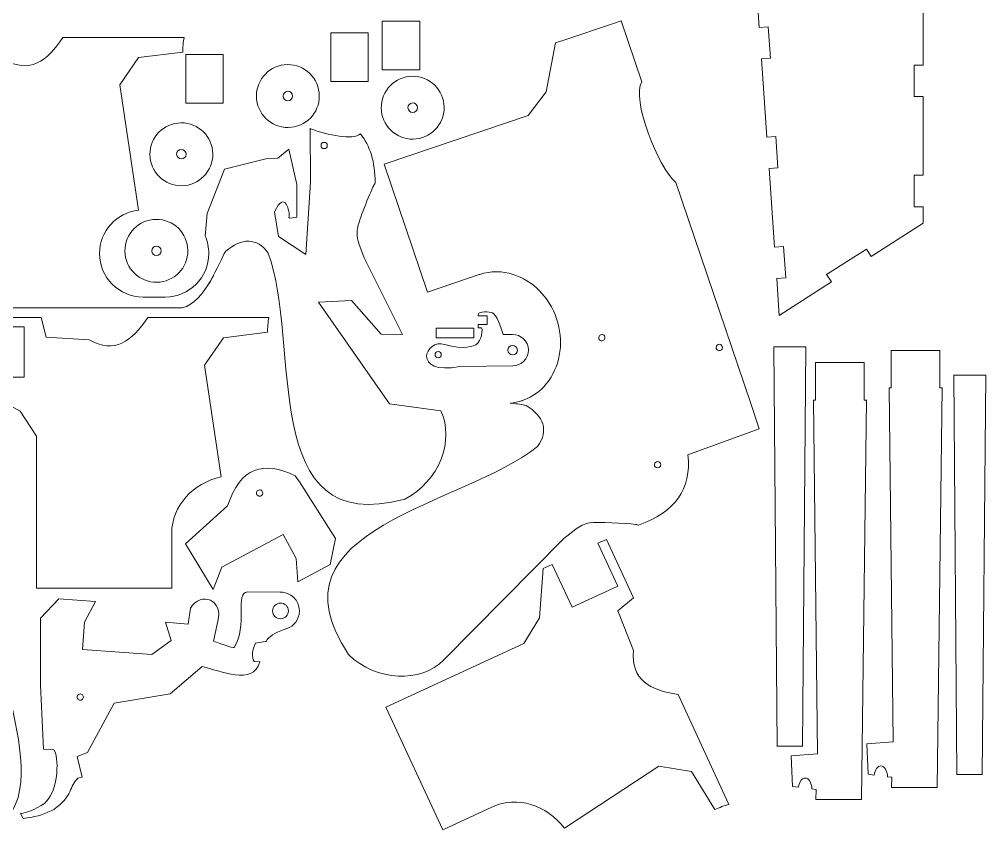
# Model space of a CAD drawing. Header units: centimetres. Extents: x 174 to 233.9, y -148 to -98.3.
# Drawn here: x 203.2 to 233.92, y -148.03 to -122.04 of the extents above; entities that cross this region are included whole.
import ezdxf

# ---------------------------------------------------------------- set-up
doc = ezdxf.new("R2010")
doc.units = ezdxf.units.CM
doc.header["$MEASUREMENT"] = 0
doc.layers.add('layer 1', color=7, linetype='Continuous')

msp = doc.modelspace()

# ---------------------------------------------------------------- linework, layer by layer
at = {"layer": 'layer 1', "color": 250, "lineweight": 20}
for points, knots in [([(226.72358, -122.29568), (226.72358, -122.29568), (226.64592, -121.1774), (226.64592, -121.1774), (226.64592, -121.1774), (226.54121, -120.88008), (226.40713, -120.40054), (226.22864, -119.83636)], [0, 0, 0, 0, 0.33333333, 0.33333333, 0.33333333, 0.33333333, 1, 1, 1, 1]), ([(224.0757, -127.22698), (224.0757, -127.22698), (226.44827, -134.22365), (226.44827, -134.22365), (226.44827, -134.22365), (226.44827, -134.22365), (226.72297, -135.05772), (226.72297, -135.05772), (226.72297, -135.05772), (226.72297, -135.05772), (224.45289, -135.88179), (224.45289, -135.88179), (224.45289, -135.88179), (224.58082, -136.97477), (224.04326, -137.71209), (222.88703, -138.11878), (222.88703, -138.11878), (222.87189, -138.1241), (222.83962, -138.10577), (222.79339, -138.09915), (222.79339, -138.09915), (222.48427, -138.05483), (221.56753, -138.01078), (221.32632, -138.04717), (221.32632, -138.04717), (221.17464, -138.07005), (221.00469, -138.15844), (220.89182, -138.24706), (220.89182, -138.24706), (220.89182, -138.24706), (220.50962, -138.54712), (220.50962, -138.54712), (220.50962, -138.54712), (220.50962, -138.54712), (216.68807, -142.41656), (216.68807, -142.41656), (216.68807, -142.41656), (215.97517, -143.13839), (214.53978, -143.09782), (213.66845, -142.23568), (213.66845, -142.23568), (210.93247, -138.19615), (217.34505, -137.51947), (219.67753, -135.61543), (219.67753, -135.61543), (220.0424, -135.10395), (219.86387, -134.66011), (219.30748, -134.31206), (219.30748, -134.31206), (219.19685, -134.28642), (219.02591, -134.26802), (218.82624, -134.24358), (218.82624, -134.24358), (218.81951, -134.24276), (218.81274, -134.24193), (218.80595, -134.24109), (218.80595, -134.24109), (218.93112, -134.23043), (219.05613, -134.20532), (219.17927, -134.16484), (219.17927, -134.16484), (219.18381, -134.16328), (219.18838, -134.16176), (219.19293, -134.16022), (219.19293, -134.16022), (219.54469, -134.0376), (219.83281, -133.80763), (220.03973, -133.51187), (220.03973, -133.51187), (220.40544, -132.98917), (220.5175, -132.26099), (220.27896, -131.55719), (220.27896, -131.55719), (220.04029, -130.85301), (219.50813, -130.34284), (218.89955, -130.15045), (218.89955, -130.15045), (218.89949, -130.15044), (218.89944, -130.15041), (218.89938, -130.1504), (218.89938, -130.1504), (218.55511, -130.03903), (218.18658, -130.03142), (217.83406, -130.1509), (217.83406, -130.1509), (217.82952, -130.15246), (217.82496, -130.15398), (217.8204, -130.15553), (217.8204, -130.15553), (217.8204, -130.15553), (216.17886, -130.71186), (216.17886, -130.71186), (216.17886, -130.71186), (216.17886, -130.71186), (214.79915, -126.64339), (214.79915, -126.64339), (214.79915, -126.64339), (214.79915, -126.64339), (219.3713, -125.09451), (219.3713, -125.09451), (219.3713, -125.09451), (219.3713, -125.09451), (219.95099, -124.33944), (219.95099, -124.33944), (219.95099, -124.33944), (219.95099, -124.33944), (220.2418, -122.79102), (220.2418, -122.79102), (220.2418, -122.79102), (220.2418, -122.79102), (220.538, -122.69062), (220.538, -122.69062), (220.538, -122.69062), (220.538, -122.69062), (222.05333, -122.17704), (222.05333, -122.17704), (222.05333, -122.17704), (222.05333, -122.17704), (222.33447, -122.08175), (222.33447, -122.08175), (222.33447, -122.08175), (222.33447, -122.08175), (222.33643, -122.08269), (222.33643, -122.08269), (222.33643, -122.08269), (222.33643, -122.08269), (222.98848, -124.02357), (222.98848, -124.02357), (222.98848, -124.02357), (222.64525, -124.55215), (223.50339, -126.75924), (224.0757, -127.22698)], [0, 0, 0, 0, 0.02941176, 0.02941176, 0.02941176, 0.02941176, 0.05882353, 0.05882353, 0.05882353, 0.05882353, 0.08823529, 0.08823529, 0.08823529, 0.08823529, 0.11764706, 0.11764706, 0.11764706, 0.11764706, 0.14705882, 0.14705882, 0.14705882, 0.14705882, 0.17647059, 0.17647059, 0.17647059, 0.17647059, 0.20588235, 0.20588235, 0.20588235, 0.20588235, 0.23529412, 0.23529412, 0.23529412, 0.23529412, 0.26470588, 0.26470588, 0.26470588, 0.26470588, 0.29411765, 0.29411765, 0.29411765, 0.29411765, 0.32352941, 0.32352941, 0.32352941, 0.32352941, 0.35294118, 0.35294118, 0.35294118, 0.35294118, 0.38235294, 0.38235294, 0.38235294, 0.38235294, 0.41176471, 0.41176471, 0.41176471, 0.41176471, 0.44117647, 0.44117647, 0.44117647, 0.44117647, 0.47058824, 0.47058824, 0.47058824, 0.47058824, 0.5, 0.5, 0.5, 0.5, 0.52941176, 0.52941176, 0.52941176, 0.52941176, 0.55882353, 0.55882353, 0.55882353, 0.55882353, 0.58823529, 0.58823529, 0.58823529, 0.58823529, 0.61764706, 0.61764706, 0.61764706, 0.61764706, 0.64705882, 0.64705882, 0.64705882, 0.64705882, 0.67647059, 0.67647059, 0.67647059, 0.67647059, 0.70588235, 0.70588235, 0.70588235, 0.70588235, 0.73529412, 0.73529412, 0.73529412, 0.73529412, 0.76470588, 0.76470588, 0.76470588, 0.76470588, 0.79411765, 0.79411765, 0.79411765, 0.79411765, 0.82352941, 0.82352941, 0.82352941, 0.82352941, 0.85294118, 0.85294118, 0.85294118, 0.85294118, 0.88235294, 0.88235294, 0.88235294, 0.88235294, 0.91176471, 0.91176471, 0.91176471, 0.91176471, 0.94117647, 0.94117647, 0.94117647, 0.94117647, 1, 1, 1, 1]), ([(214.73706, -122.09734), (214.73706, -122.09734), (215.92706, -122.09734), (215.92706, -122.09734), (215.92706, -122.09734), (215.92706, -122.09734), (215.92706, -123.64734), (215.92706, -123.64734), (215.92706, -123.64734), (215.92706, -123.64734), (214.73706, -123.64734), (214.73706, -123.64734), (214.73706, -123.64734), (214.73706, -123.64734), (214.73706, -122.09734), (214.73706, -122.09734)], [0, 0, 0, 0, 0.2, 0.2, 0.2, 0.2, 0.4, 0.4, 0.4, 0.4, 0.6, 0.6, 0.6, 0.6, 1, 1, 1, 1]), ([(226.72358, -122.29568), (226.72358, -122.29568), (227.01059, -122.27537), (227.01059, -122.27537), (227.01059, -122.27537), (227.01059, -122.27537), (227.0812, -123.27287), (227.0812, -123.27287), (227.0812, -123.27287), (227.0812, -123.27287), (226.79286, -123.29328), (226.79286, -123.29328)], [0, 0, 0, 0, 0.25, 0.25, 0.25, 0.25, 0.5, 0.5, 0.5, 0.5, 1, 1, 1, 1]), ([(213.09664, -122.46776), (213.09664, -122.46776), (214.28664, -122.46776), (214.28664, -122.46776), (214.28664, -122.46776), (214.28664, -122.46776), (214.28664, -124.01776), (214.28664, -124.01776), (214.28664, -124.01776), (214.28664, -124.01776), (213.09664, -124.01776), (213.09664, -124.01776), (213.09664, -124.01776), (213.09664, -124.01776), (213.09664, -122.46776), (213.09664, -122.46776)], [0, 0, 0, 0, 0.2, 0.2, 0.2, 0.2, 0.4, 0.4, 0.4, 0.4, 0.6, 0.6, 0.6, 0.6, 1, 1, 1, 1]), ([(199.14845, -122.61339), (199.14845, -122.61339), (199.14997, -122.61183), (199.14997, -122.61183), (199.14997, -122.61183), (199.14997, -122.61183), (201.19744, -122.61729), (201.19744, -122.61729), (201.19744, -122.61729), (201.19744, -122.61729), (201.35686, -123.2388), (201.35686, -123.2388), (201.35686, -123.2388), (201.35686, -123.2388), (202.71832, -123.31773), (202.71832, -123.31773), (202.71832, -123.31773), (203.52821, -123.77901), (204.07642, -123.37862), (204.58032, -122.61588), (204.58032, -122.61588), (204.58032, -122.61588), (208.43405, -122.61529), (208.43405, -122.61529)], [0, 0, 0, 0, 0.14285714, 0.14285714, 0.14285714, 0.14285714, 0.28571429, 0.28571429, 0.28571429, 0.28571429, 0.42857143, 0.42857143, 0.42857143, 0.42857143, 0.57142857, 0.57142857, 0.57142857, 0.57142857, 0.71428571, 0.71428571, 0.71428571, 0.71428571, 1, 1, 1, 1]), ([(206.98637, -128.10872), (206.98637, -128.10872), (206.39097, -124.1243), (206.39097, -124.1243), (206.39097, -124.1243), (206.39097, -124.1243), (206.98636, -123.25487), (206.98636, -123.25487), (206.98636, -123.25487), (206.98636, -123.25487), (208.39121, -123.08289), (208.39121, -123.08289)], [0, 0, 0, 0, 0.25, 0.25, 0.25, 0.25, 0.5, 0.5, 0.5, 0.5, 1, 1, 1, 1]), ([(208.49288, -123.15567), (208.49288, -123.15567), (209.68288, -123.15567), (209.68288, -123.15567), (209.68288, -123.15567), (209.68288, -123.15567), (209.68288, -124.70567), (209.68288, -124.70567), (209.68288, -124.70567), (209.68288, -124.70567), (208.49288, -124.70567), (208.49288, -124.70567), (208.49288, -124.70567), (208.49288, -124.70567), (208.49288, -123.15567), (208.49288, -123.15567)], [0, 0, 0, 0, 0.2, 0.2, 0.2, 0.2, 0.4, 0.4, 0.4, 0.4, 0.6, 0.6, 0.6, 0.6, 1, 1, 1, 1]), ([(211.72425, -123.47773), (212.27649, -123.47145), (212.72924, -123.91407), (212.7355, -124.46632), (212.7355, -124.46632), (212.74176, -125.01857), (212.29917, -125.47133), (211.74691, -125.47759), (211.74691, -125.47759), (211.19463, -125.48385), (210.7419, -125.04123), (210.73564, -124.489), (210.73564, -124.489), (210.7294, -123.93675), (211.17199, -123.48395), (211.72425, -123.47773)], [0, 0, 0, 0, 0.2, 0.2, 0.2, 0.2, 0.4, 0.4, 0.4, 0.4, 0.6, 0.6, 0.6, 0.6, 1, 1, 1, 1]), ([(231.9354, -124.49676), (231.9354, -124.49676), (231.65261, -124.49676), (231.65261, -124.49676), (231.65261, -124.49676), (231.65261, -124.49676), (231.65261, -123.49676), (231.65261, -123.49676), (231.65261, -123.49676), (231.65261, -123.49676), (231.9352, -123.49676), (231.9352, -123.49676)], [0, 0, 0, 0, 0.25, 0.25, 0.25, 0.25, 0.5, 0.5, 0.5, 0.5, 1, 1, 1, 1]), ([(215.69301, -123.84815), (216.24525, -123.84187), (216.698, -124.28449), (216.70426, -124.83674), (216.70426, -124.83674), (216.71052, -125.38899), (216.26793, -125.84175), (215.71567, -125.84801), (215.71567, -125.84801), (215.16339, -125.85427), (214.71066, -125.41165), (214.7044, -124.85942), (214.7044, -124.85942), (214.69816, -124.30717), (215.14075, -123.85437), (215.69301, -123.84815)], [0, 0, 0, 0, 0.2, 0.2, 0.2, 0.2, 0.4, 0.4, 0.4, 0.4, 0.6, 0.6, 0.6, 0.6, 1, 1, 1, 1]), ([(211.73387, -124.32766), (211.81671, -124.32673), (211.88462, -124.39312), (211.88556, -124.47596), (211.88556, -124.47596), (211.8865, -124.55879), (211.82011, -124.62671), (211.73727, -124.62764), (211.73727, -124.62764), (211.65443, -124.62858), (211.58652, -124.56219), (211.58558, -124.47935), (211.58558, -124.47935), (211.58464, -124.39652), (211.65103, -124.3286), (211.73387, -124.32766)], [0, 0, 0, 0, 0.2, 0.2, 0.2, 0.2, 0.4, 0.4, 0.4, 0.4, 0.6, 0.6, 0.6, 0.6, 1, 1, 1, 1]), ([(215.70263, -124.69808), (215.78547, -124.69715), (215.85338, -124.76354), (215.85432, -124.84638), (215.85432, -124.84638), (215.85526, -124.92921), (215.78887, -124.99713), (215.70603, -124.99806), (215.70603, -124.99806), (215.62319, -124.999), (215.55528, -124.93261), (215.55434, -124.84977), (215.55434, -124.84977), (215.5534, -124.76694), (215.61979, -124.69902), (215.70263, -124.69808)], [0, 0, 0, 0, 0.2, 0.2, 0.2, 0.2, 0.4, 0.4, 0.4, 0.4, 0.6, 0.6, 0.6, 0.6, 1, 1, 1, 1]), ([(216.59401, -134.4869), (216.59401, -134.4869), (216.59472, -134.48831), (216.59472, -134.48831), (216.59472, -134.48831), (217.04952, -135.39519), (216.55034, -136.7416), (215.45414, -137.29008), (215.45414, -137.29008), (210.75014, -138.58462), (212.16766, -132.29417), (211.11309, -129.47394), (211.11309, -129.47394), (210.7458, -128.9642), (210.26814, -128.99081), (209.75991, -129.40603), (209.75991, -129.40603), (209.53019, -129.77687), (209.11641, -131.02476), (208.37799, -131.21292), (208.37799, -131.21292), (208.37799, -131.21292), (201.04991, -131.2142), (201.04991, -131.2142), (201.04991, -131.2142), (201.04991, -131.2142), (201.05062, -126.38682), (201.05062, -126.38682), (201.05062, -126.38682), (201.05062, -126.38682), (200.52158, -125.59544), (200.52158, -125.59544), (200.52158, -125.59544), (200.52158, -125.59544), (199.14845, -124.82297), (199.14845, -124.82297)], [0, 0, 0, 0, 0.1, 0.1, 0.1, 0.1, 0.2, 0.2, 0.2, 0.2, 0.3, 0.3, 0.3, 0.3, 0.4, 0.4, 0.4, 0.4, 0.5, 0.5, 0.5, 0.5, 0.6, 0.6, 0.6, 0.6, 0.7, 0.7, 0.7, 0.7, 0.8, 0.8, 0.8, 0.8, 1, 1, 1, 1]), ([(208.33759, -125.32981), (208.88983, -125.32353), (209.34258, -125.76615), (209.34884, -126.3184), (209.34884, -126.3184), (209.3551, -126.87065), (208.91251, -127.32341), (208.36025, -127.32967), (208.36025, -127.32967), (207.80797, -127.33593), (207.35524, -126.89331), (207.34898, -126.34108), (207.34898, -126.34108), (207.34274, -125.78883), (207.78533, -125.33603), (208.33759, -125.32981)], [0, 0, 0, 0, 0.2, 0.2, 0.2, 0.2, 0.4, 0.4, 0.4, 0.4, 0.6, 0.6, 0.6, 0.6, 1, 1, 1, 1]), ([(212.44919, -125.5016), (212.44919, -125.5016), (212.45416, -127.21825), (212.45416, -127.21825), (212.45416, -127.21825), (212.45416, -127.21825), (212.31099, -129.51637), (212.31099, -129.51637), (212.31099, -129.51637), (212.31099, -129.51637), (211.43355, -128.94752), (211.43355, -128.94752), (211.43355, -128.94752), (211.43355, -128.94752), (211.31448, -128.16037), (211.31448, -128.16037), (211.31448, -128.16037), (211.62528, -127.43191), (211.82214, -128.17256), (211.76638, -128.34005), (211.76638, -128.34005), (211.75183, -128.38376), (211.99794, -128.32909), (212.01563, -128.32573), (212.01563, -128.32573), (212.01563, -128.32573), (212.01875, -127.29371), (212.01875, -127.29371), (212.01875, -127.29371), (212.01875, -127.29371), (211.76899, -126.17214), (211.76899, -126.17214)], [0, 0, 0, 0, 0.11111111, 0.11111111, 0.11111111, 0.11111111, 0.22222222, 0.22222222, 0.22222222, 0.22222222, 0.33333333, 0.33333333, 0.33333333, 0.33333333, 0.44444444, 0.44444444, 0.44444444, 0.44444444, 0.55555556, 0.55555556, 0.55555556, 0.55555556, 0.66666667, 0.66666667, 0.66666667, 0.66666667, 0.77777778, 0.77777778, 0.77777778, 0.77777778, 1, 1, 1, 1]), ([(212.88813, -125.95106), (212.94336, -125.95043), (212.98862, -125.9947), (212.98925, -126.04989), (212.98925, -126.04989), (212.98988, -126.10515), (212.94562, -126.15042), (212.89039, -126.15105), (212.89039, -126.15105), (212.83517, -126.15167), (212.78989, -126.10742), (212.78927, -126.05219), (212.78927, -126.05219), (212.78864, -125.99696), (212.83289, -125.95168), (212.88813, -125.95106)], [0, 0, 0, 0, 0.2, 0.2, 0.2, 0.2, 0.4, 0.4, 0.4, 0.4, 0.6, 0.6, 0.6, 0.6, 1, 1, 1, 1]), ([(214.03964, -125.68015), (214.35047, -126.05625), (214.50664, -126.57738), (214.51419, -127.23784), (214.51419, -127.23784), (214.51437, -127.25387), (214.48665, -127.27856), (214.46554, -127.32022), (214.46554, -127.32022), (214.32434, -127.59876), (213.98836, -128.45285), (213.9454, -128.69297), (213.9454, -128.69297), (213.91838, -128.84397), (213.94754, -129.0333), (213.99524, -129.16864), (213.99524, -129.16864), (213.99524, -129.16864), (214.15674, -129.62693), (214.15674, -129.62693), (214.15674, -129.62693), (214.15674, -129.62693), (215.37731, -132.06078), (215.37731, -132.06078)], [0, 0, 0, 0, 0.14285714, 0.14285714, 0.14285714, 0.14285714, 0.28571429, 0.28571429, 0.28571429, 0.28571429, 0.42857143, 0.42857143, 0.42857143, 0.42857143, 0.57142857, 0.57142857, 0.57142857, 0.57142857, 0.71428571, 0.71428571, 0.71428571, 0.71428571, 1, 1, 1, 1]), ([(226.96602, -125.78657), (226.96602, -125.78657), (227.24773, -125.76663), (227.24773, -125.76663), (227.24773, -125.76663), (227.24773, -125.76663), (227.31834, -126.76413), (227.31834, -126.76413), (227.31834, -126.76413), (227.31834, -126.76413), (227.0353, -126.78417), (227.0353, -126.78417)], [0, 0, 0, 0, 0.25, 0.25, 0.25, 0.25, 0.5, 0.5, 0.5, 0.5, 1, 1, 1, 1]), ([(208.34721, -126.17974), (208.43005, -126.17881), (208.49796, -126.2452), (208.4989, -126.32804), (208.4989, -126.32804), (208.49984, -126.41087), (208.43345, -126.47879), (208.35061, -126.47972), (208.35061, -126.47972), (208.26777, -126.48066), (208.19986, -126.41427), (208.19892, -126.33143), (208.19892, -126.33143), (208.19798, -126.2486), (208.26437, -126.18068), (208.34721, -126.17974)], [0, 0, 0, 0, 0.2, 0.2, 0.2, 0.2, 0.4, 0.4, 0.4, 0.4, 0.6, 0.6, 0.6, 0.6, 1, 1, 1, 1]), ([(211.76899, -126.17214), (211.76899, -126.17214), (211.41909, -126.4544), (211.41909, -126.4544), (211.41909, -126.4544), (211.41909, -126.4544), (211.0801, -126.46751), (211.0801, -126.46751), (211.0801, -126.46751), (211.0801, -126.46751), (209.71913, -126.80498), (209.71913, -126.80498), (209.71913, -126.80498), (209.71913, -126.80498), (209.16556, -128.21735), (209.16556, -128.21735), (209.16556, -128.21735), (209.16556, -128.21735), (209.10766, -128.93735), (209.10766, -128.93735)], [0, 0, 0, 0, 0.16666667, 0.16666667, 0.16666667, 0.16666667, 0.33333333, 0.33333333, 0.33333333, 0.33333333, 0.5, 0.5, 0.5, 0.5, 0.66666667, 0.66666667, 0.66666667, 0.66666667, 1, 1, 1, 1]), ([(231.93613, -127.99676), (231.93613, -127.99676), (231.65261, -127.99676), (231.65261, -127.99676), (231.65261, -127.99676), (231.65261, -127.99676), (231.65261, -126.99676), (231.65261, -126.99676), (231.65261, -126.99676), (231.65261, -126.99676), (231.93592, -126.99676), (231.93592, -126.99676)], [0, 0, 0, 0, 0.25, 0.25, 0.25, 0.25, 0.5, 0.5, 0.5, 0.5, 1, 1, 1, 1]), ([(209.10766, -128.93735), (209.18089, -129.10574), (209.22156, -129.29124), (209.22156, -129.48578), (209.22156, -129.48578), (209.22156, -130.24734), (208.59848, -130.87043), (207.83691, -130.87043), (207.83691, -130.87043), (207.83691, -130.87043), (207.13133, -130.87043), (207.13133, -130.87043), (207.13133, -130.87043), (206.36977, -130.87043), (205.74669, -130.24734), (205.74669, -129.48578), (205.74669, -129.48578), (205.74669, -128.77315), (206.29228, -128.18178), (206.98637, -128.10872)], [0, 0, 0, 0, 0.16666667, 0.16666667, 0.16666667, 0.16666667, 0.33333333, 0.33333333, 0.33333333, 0.33333333, 0.5, 0.5, 0.5, 0.5, 0.66666667, 0.66666667, 0.66666667, 0.66666667, 1, 1, 1, 1]), ([(231.93613, -127.99676), (231.93613, -127.99676), (231.93624, -128.51543), (231.93624, -128.51543), (231.93624, -128.51543), (231.93624, -128.51543), (230.27886, -129.57933), (230.27886, -129.57933)], [0, 0, 0, 0, 0.33333333, 0.33333333, 0.33333333, 0.33333333, 1, 1, 1, 1]), ([(207.54384, -128.39898), (208.09608, -128.3927), (208.54883, -128.83532), (208.55509, -129.38757), (208.55509, -129.38757), (208.56135, -129.93982), (208.11876, -130.39258), (207.5665, -130.39884), (207.5665, -130.39884), (207.01422, -130.4051), (206.56149, -129.96248), (206.55523, -129.41025), (206.55523, -129.41025), (206.54899, -128.858), (206.99158, -128.4052), (207.54384, -128.39898)], [0, 0, 0, 0, 0.2, 0.2, 0.2, 0.2, 0.4, 0.4, 0.4, 0.4, 0.6, 0.6, 0.6, 0.6, 1, 1, 1, 1]), ([(207.55346, -129.24891), (207.6363, -129.24798), (207.70421, -129.31437), (207.70515, -129.39721), (207.70515, -129.39721), (207.70609, -129.48004), (207.6397, -129.54796), (207.55686, -129.54889), (207.55686, -129.54889), (207.47402, -129.54983), (207.40611, -129.48344), (207.40517, -129.4006), (207.40517, -129.4006), (207.40423, -129.31777), (207.47062, -129.24985), (207.55346, -129.24891)], [0, 0, 0, 0, 0.2, 0.2, 0.2, 0.2, 0.4, 0.4, 0.4, 0.4, 0.6, 0.6, 0.6, 0.6, 1, 1, 1, 1]), ([(227.2085, -129.27817), (227.2085, -129.27817), (227.49487, -129.25789), (227.49487, -129.25789), (227.49487, -129.25789), (227.49487, -129.25789), (227.56548, -130.2554), (227.56548, -130.2554), (227.56548, -130.2554), (227.56548, -130.2554), (227.26623, -130.27658), (227.26623, -130.27658)], [0, 0, 0, 0, 0.25, 0.25, 0.25, 0.25, 0.5, 0.5, 0.5, 0.5, 1, 1, 1, 1]), ([(229.01655, -130.38962), (229.01655, -130.38962), (228.86525, -130.15345), (228.86525, -130.15345), (228.86525, -130.15345), (228.86525, -130.15345), (230.12831, -129.34433), (230.12831, -129.34433), (230.12831, -129.34433), (230.12831, -129.34433), (230.27886, -129.57933), (230.27886, -129.57933)], [0, 0, 0, 0, 0.25, 0.25, 0.25, 0.25, 0.5, 0.5, 0.5, 0.5, 1, 1, 1, 1]), ([(229.01655, -130.38962), (229.01655, -130.38962), (227.35955, -131.45327), (227.35955, -131.45327), (227.35955, -131.45327), (227.35955, -131.45327), (227.27778, -130.27576), (227.27778, -130.27576)], [0, 0, 0, 0, 0.33333333, 0.33333333, 0.33333333, 0.33333333, 1, 1, 1, 1]), ([(216.59401, -134.4869), (216.59401, -134.4869), (214.97056, -134.26859), (214.97056, -134.26859), (214.97056, -134.26859), (214.97056, -134.26859), (212.71217, -131.03378), (212.71217, -131.03378), (212.71217, -131.03378), (212.71217, -131.03378), (213.75828, -130.97435), (213.75828, -130.97435), (213.75828, -130.97435), (213.75828, -130.97435), (214.70221, -132.04519), (214.70221, -132.04519), (214.70221, -132.04519), (214.70221, -132.04519), (215.37731, -132.06078), (215.37731, -132.06078)], [0, 0, 0, 0, 0.16666667, 0.16666667, 0.16666667, 0.16666667, 0.33333333, 0.33333333, 0.33333333, 0.33333333, 0.5, 0.5, 0.5, 0.5, 0.66666667, 0.66666667, 0.66666667, 0.66666667, 1, 1, 1, 1]), ([(217.78694, -131.4647), (217.78694, -131.4647), (218.06932, -131.4647), (218.06932, -131.4647), (218.06932, -131.4647), (218.06932, -131.4647), (218.06932, -131.7447), (218.06932, -131.7447), (218.06932, -131.7447), (218.06932, -131.7447), (217.78519, -131.7447), (217.78519, -131.7447)], [0, 0, 0, 0, 0.25, 0.25, 0.25, 0.25, 0.5, 0.5, 0.5, 0.5, 1, 1, 1, 1]), ([(218.87663, -132.05707), (218.87663, -132.05707), (218.57816, -132.0607), (218.57816, -132.0607), (218.57816, -132.0607), (218.52158, -131.83966), (218.36627, -131.40757), (218.2388, -131.36615), (218.2388, -131.36615), (218.16563, -131.34238), (217.78796, -131.30032), (217.78719, -131.42473), (217.78719, -131.42473), (217.78719, -131.42473), (217.78694, -131.4647), (217.78694, -131.4647)], [0, 0, 0, 0, 0.2, 0.2, 0.2, 0.2, 0.4, 0.4, 0.4, 0.4, 0.6, 0.6, 0.6, 0.6, 1, 1, 1, 1]), ([(204.05451, -132.14529), (204.05451, -132.14529), (205.41597, -132.22422), (205.41597, -132.22422), (205.41597, -132.22422), (206.22586, -132.6855), (206.77407, -132.28511), (207.27797, -131.52237), (207.27797, -131.52237), (207.27797, -131.52237), (211.1317, -131.52178), (211.1317, -131.52178), (211.1317, -131.52178), (211.10214, -131.64336), (211.08886, -131.85869), (211.08886, -131.98938), (211.08886, -131.98938), (211.08886, -131.98938), (209.68401, -132.16136), (209.68401, -132.16136), (209.68401, -132.16136), (209.68401, -132.16136), (209.08862, -133.03079), (209.08862, -133.03079), (209.08862, -133.03079), (209.08862, -133.03079), (209.61918, -136.58127), (209.61918, -136.58127), (209.61918, -136.58127), (208.71233, -136.79049), (208.04364, -137.51306), (208.04364, -138.37227), (208.04364, -138.37227), (208.04364, -138.37227), (208.04361, -140.11994), (208.04361, -140.11994), (208.04361, -140.11994), (208.04361, -140.11994), (203.74756, -140.12069), (203.74756, -140.12069), (203.74756, -140.12069), (203.74756, -140.12069), (203.74827, -135.29331), (203.74827, -135.29331), (203.74827, -135.29331), (203.74827, -135.29331), (203.21923, -134.50193), (203.21923, -134.50193), (203.21923, -134.50193), (203.21923, -134.50193), (201.8461, -133.72947), (201.8461, -133.72947), (201.8461, -133.72947), (201.8461, -133.72947), (201.8461, -133.41672), (201.8461, -133.41672), (201.8461, -133.41672), (201.8461, -133.41672), (203.3461, -133.41672), (203.3461, -133.41672), (203.3461, -133.41672), (203.3461, -133.41672), (203.3461, -131.81672), (203.3461, -131.81672), (203.3461, -131.81672), (203.3461, -131.81672), (201.8461, -131.81672), (201.8461, -131.81672), (201.8461, -131.81672), (201.8461, -131.81672), (201.8461, -131.51988), (201.8461, -131.51988), (201.8461, -131.51988), (201.8461, -131.51988), (201.84762, -131.51832), (201.84762, -131.51832), (201.84762, -131.51832), (201.84762, -131.51832), (203.89509, -131.52378), (203.89509, -131.52378), (203.89509, -131.52378), (203.89509, -131.52378), (204.05451, -132.14529), (204.05451, -132.14529)], [0, 0, 0, 0, 0.04545455, 0.04545455, 0.04545455, 0.04545455, 0.09090909, 0.09090909, 0.09090909, 0.09090909, 0.13636364, 0.13636364, 0.13636364, 0.13636364, 0.18181818, 0.18181818, 0.18181818, 0.18181818, 0.22727273, 0.22727273, 0.22727273, 0.22727273, 0.27272727, 0.27272727, 0.27272727, 0.27272727, 0.31818182, 0.31818182, 0.31818182, 0.31818182, 0.36363636, 0.36363636, 0.36363636, 0.36363636, 0.40909091, 0.40909091, 0.40909091, 0.40909091, 0.45454545, 0.45454545, 0.45454545, 0.45454545, 0.5, 0.5, 0.5, 0.5, 0.54545455, 0.54545455, 0.54545455, 0.54545455, 0.59090909, 0.59090909, 0.59090909, 0.59090909, 0.63636364, 0.63636364, 0.63636364, 0.63636364, 0.68181818, 0.68181818, 0.68181818, 0.68181818, 0.72727273, 0.72727273, 0.72727273, 0.72727273, 0.77272727, 0.77272727, 0.77272727, 0.77272727, 0.81818182, 0.81818182, 0.81818182, 0.81818182, 0.86363636, 0.86363636, 0.86363636, 0.86363636, 0.90909091, 0.90909091, 0.90909091, 0.90909091, 1, 1, 1, 1]), ([(217.78519, -131.7447), (217.78519, -131.7447), (217.78456, -131.84505), (217.78456, -131.84505), (217.78456, -131.84505), (217.78456, -131.84505), (217.88737, -131.85271), (217.88737, -131.85271), (217.88737, -131.85271), (217.93797, -131.85647), (217.90446, -132.26875), (217.71458, -132.38818), (217.71458, -132.38818), (217.67294, -132.41437), (217.32396, -132.56474), (216.72913, -132.37406), (216.72913, -132.37406), (216.09904, -132.17207), (215.65031, -133.37374), (217.20378, -133.07608), (217.20378, -133.07608), (217.20378, -133.07608), (218.88796, -133.057), (218.88796, -133.057)], [0, 0, 0, 0, 0.14285714, 0.14285714, 0.14285714, 0.14285714, 0.28571429, 0.28571429, 0.28571429, 0.28571429, 0.42857143, 0.42857143, 0.42857143, 0.42857143, 0.57142857, 0.57142857, 0.57142857, 0.57142857, 0.71428571, 0.71428571, 0.71428571, 0.71428571, 1, 1, 1, 1]), ([(216.44869, -132.16148), (216.44869, -132.16148), (216.44869, -131.86148), (216.44869, -131.86148), (216.44869, -131.86148), (216.44869, -131.86148), (217.64869, -131.86148), (217.64869, -131.86148), (217.64869, -131.86148), (217.64869, -131.86148), (217.64869, -132.16148), (217.64869, -132.16148), (217.64869, -132.16148), (217.64869, -132.16148), (216.44869, -132.16148), (216.44869, -132.16148)], [0, 0, 0, 0, 0.2, 0.2, 0.2, 0.2, 0.4, 0.4, 0.4, 0.4, 0.6, 0.6, 0.6, 0.6, 1, 1, 1, 1]), ([(218.87663, -132.05708), (219.15275, -132.05393), (219.37914, -132.27525), (219.38226, -132.55137), (219.38226, -132.55137), (219.38539, -132.8275), (219.16408, -133.05388), (218.88796, -133.057)], [0, 0, 0, 0, 0.33333333, 0.33333333, 0.33333333, 0.33333333, 1, 1, 1, 1]), ([(221.68638, -132.06568), (221.68638, -132.06568), (221.71165, -132.06156), (221.71165, -132.06156), (221.71165, -132.06156), (221.71165, -132.06156), (221.73696, -132.06409), (221.73696, -132.06409), (221.73696, -132.06409), (221.73696, -132.06409), (221.76163, -132.07129), (221.76163, -132.07129), (221.76163, -132.07129), (221.76163, -132.07129), (221.78435, -132.08582), (221.78435, -132.08582), (221.78435, -132.08582), (221.78435, -132.08582), (221.79976, -132.10505), (221.79976, -132.10505), (221.79976, -132.10505), (221.79976, -132.10505), (221.81185, -132.12763), (221.81185, -132.12763), (221.81185, -132.12763), (221.81185, -132.12763), (221.81665, -132.15489), (221.81665, -132.15489), (221.81665, -132.15489), (221.81665, -132.15489), (221.81611, -132.17953), (221.81611, -132.17953), (221.81611, -132.17953), (221.81611, -132.17953), (221.80691, -132.20487), (221.80691, -132.20487), (221.80691, -132.20487), (221.80691, -132.20487), (221.79171, -132.22561), (221.79171, -132.22561), (221.79171, -132.22561), (221.79171, -132.22561), (221.77315, -132.24302), (221.77315, -132.24302), (221.77315, -132.24302), (221.77315, -132.24302), (221.75058, -132.25509), (221.75058, -132.25509), (221.75058, -132.25509), (221.75058, -132.25509), (221.72331, -132.25991), (221.72331, -132.25991), (221.72331, -132.25991), (221.72331, -132.25991), (221.698, -132.25737), (221.698, -132.25737), (221.698, -132.25737), (221.698, -132.25737), (221.67332, -132.25015), (221.67332, -132.25015), (221.67332, -132.25015), (221.67332, -132.25015), (221.6526, -132.23495), (221.6526, -132.23495), (221.6526, -132.23495), (221.6526, -132.23495), (221.63521, -132.21639), (221.63521, -132.21639), (221.63521, -132.21639), (221.63521, -132.21639), (221.62244, -132.19183), (221.62244, -132.19183), (221.62244, -132.19183), (221.62244, -132.19183), (221.61831, -132.16654), (221.61831, -132.16654), (221.61831, -132.16654), (221.61831, -132.16654), (221.62084, -132.14123), (221.62084, -132.14123), (221.62084, -132.14123), (221.62084, -132.14123), (221.62805, -132.11656), (221.62805, -132.11656), (221.62805, -132.11656), (221.62805, -132.11656), (221.64325, -132.09585), (221.64325, -132.09585), (221.64325, -132.09585), (221.64325, -132.09585), (221.66181, -132.07845), (221.66181, -132.07845), (221.66181, -132.07845), (221.66181, -132.07845), (221.68638, -132.06568), (221.68638, -132.06568)], [0, 0, 0, 0, 0.04, 0.04, 0.04, 0.04, 0.08, 0.08, 0.08, 0.08, 0.12, 0.12, 0.12, 0.12, 0.16, 0.16, 0.16, 0.16, 0.2, 0.2, 0.2, 0.2, 0.24, 0.24, 0.24, 0.24, 0.28, 0.28, 0.28, 0.28, 0.32, 0.32, 0.32, 0.32, 0.36, 0.36, 0.36, 0.36, 0.4, 0.4, 0.4, 0.4, 0.44, 0.44, 0.44, 0.44, 0.48, 0.48, 0.48, 0.48, 0.52, 0.52, 0.52, 0.52, 0.56, 0.56, 0.56, 0.56, 0.6, 0.6, 0.6, 0.6, 0.64, 0.64, 0.64, 0.64, 0.68, 0.68, 0.68, 0.68, 0.72, 0.72, 0.72, 0.72, 0.76, 0.76, 0.76, 0.76, 0.8, 0.8, 0.8, 0.8, 0.84, 0.84, 0.84, 0.84, 0.88, 0.88, 0.88, 0.88, 0.92, 0.92, 0.92, 0.92, 1, 1, 1, 1]), ([(218.88059, -132.40705), (218.96343, -132.40611), (219.03134, -132.4725), (219.03228, -132.55533), (219.03228, -132.55533), (219.03322, -132.63817), (218.96682, -132.70608), (218.88399, -132.70703), (218.88399, -132.70703), (218.80115, -132.70796), (218.73324, -132.64157), (218.73231, -132.55873), (218.73231, -132.55873), (218.73136, -132.4759), (218.79774, -132.40798), (218.88059, -132.40705)], [0, 0, 0, 0, 0.2, 0.2, 0.2, 0.2, 0.4, 0.4, 0.4, 0.4, 0.6, 0.6, 0.6, 0.6, 1, 1, 1, 1]), ([(225.54782, -132.43873), (225.56555, -132.49104), (225.53752, -132.54781), (225.48521, -132.56554), (225.48521, -132.56554), (225.4329, -132.58327), (225.37613, -132.55524), (225.3584, -132.50293), (225.3584, -132.50293), (225.34067, -132.45063), (225.3687, -132.39385), (225.42101, -132.37613), (225.42101, -132.37613), (225.47332, -132.3584), (225.53009, -132.38643), (225.54782, -132.43873)], [0, 0, 0, 0, 0.2, 0.2, 0.2, 0.2, 0.4, 0.4, 0.4, 0.4, 0.6, 0.6, 0.6, 0.6, 1, 1, 1, 1]), ([(216.51257, -132.60166), (216.5678, -132.60103), (216.61306, -132.6453), (216.61369, -132.70049), (216.61369, -132.70049), (216.61432, -132.75575), (216.57006, -132.80102), (216.51483, -132.80165), (216.51483, -132.80165), (216.45961, -132.80227), (216.41433, -132.75802), (216.41371, -132.70279), (216.41371, -132.70279), (216.41308, -132.64756), (216.45733, -132.60228), (216.51257, -132.60166)], [0, 0, 0, 0, 0.2, 0.2, 0.2, 0.2, 0.4, 0.4, 0.4, 0.4, 0.6, 0.6, 0.6, 0.6, 1, 1, 1, 1]), ([(230.91773, -133.75969), (230.91773, -133.75969), (230.91773, -132.56969), (230.91773, -132.56969), (230.91773, -132.56969), (230.91773, -132.56969), (232.46773, -132.56969), (232.46773, -132.56969), (232.46773, -132.56969), (232.46773, -132.56969), (232.46773, -133.75969), (232.46773, -133.75969), (232.46773, -133.75969), (232.46773, -133.75969), (232.53422, -133.75969), (232.53422, -133.75969), (232.53422, -133.75969), (232.53422, -133.75969), (232.38131, -146.46251), (232.38131, -146.46251), (232.38131, -146.46251), (232.38131, -146.46251), (230.92724, -146.46339), (230.92724, -146.46339), (230.92724, -146.46339), (230.92724, -146.46339), (230.93389, -146.13853), (230.93389, -146.13853), (230.93389, -146.13853), (230.93389, -146.13853), (230.80445, -146.12207), (230.80445, -146.12207), (230.80445, -146.12207), (230.79474, -145.9286), (230.70202, -145.77685), (230.58909, -145.77685), (230.58909, -145.77685), (230.48694, -145.77685), (230.40131, -145.90102), (230.37873, -146.06795), (230.37873, -146.06795), (230.37873, -146.06795), (230.18245, -146.04299), (230.18245, -146.04299), (230.18245, -146.04299), (230.18245, -146.04299), (230.14068, -145.07486), (230.14068, -145.07486), (230.14068, -145.07486), (230.14068, -145.07486), (230.98278, -145.01057), (230.98278, -145.01057), (230.98278, -145.01057), (230.98278, -145.01057), (230.85325, -133.75969), (230.85325, -133.75969), (230.85325, -133.75969), (230.85325, -133.75969), (230.91773, -133.75969), (230.91773, -133.75969)], [0, 0, 0, 0, 0.0625, 0.0625, 0.0625, 0.0625, 0.125, 0.125, 0.125, 0.125, 0.1875, 0.1875, 0.1875, 0.1875, 0.25, 0.25, 0.25, 0.25, 0.3125, 0.3125, 0.3125, 0.3125, 0.375, 0.375, 0.375, 0.375, 0.4375, 0.4375, 0.4375, 0.4375, 0.5, 0.5, 0.5, 0.5, 0.5625, 0.5625, 0.5625, 0.5625, 0.625, 0.625, 0.625, 0.625, 0.6875, 0.6875, 0.6875, 0.6875, 0.75, 0.75, 0.75, 0.75, 0.8125, 0.8125, 0.8125, 0.8125, 0.875, 0.875, 0.875, 0.875, 1, 1, 1, 1]), ([(228.51245, -134.14427), (228.51245, -134.14427), (228.51245, -132.95427), (228.51245, -132.95427), (228.51245, -132.95427), (228.51245, -132.95427), (230.06245, -132.95427), (230.06245, -132.95427), (230.06245, -132.95427), (230.06245, -132.95427), (230.06245, -134.14427), (230.06245, -134.14427)], [0, 0, 0, 0, 0.25, 0.25, 0.25, 0.25, 0.5, 0.5, 0.5, 0.5, 1, 1, 1, 1]), ([(230.37873, -146.06795), (230.37873, -146.06795), (230.18245, -146.04299), (230.18245, -146.04299), (230.18245, -146.04299), (230.18245, -146.04299), (230.14068, -145.07486), (230.14068, -145.07486), (230.14068, -145.07486), (230.14068, -145.07486), (230.98278, -145.01057), (230.98278, -145.01057), (230.98278, -145.01057), (230.98278, -145.01057), (230.85318, -133.75385), (230.85318, -133.75385)], [0, 0, 0, 0, 0.2, 0.2, 0.2, 0.2, 0.4, 0.4, 0.4, 0.4, 0.6, 0.6, 0.6, 0.6, 1, 1, 1, 1]), ([(227.97345, -146.45253), (227.97345, -146.45253), (227.77717, -146.42757), (227.77717, -146.42757), (227.77717, -146.42757), (227.77717, -146.42757), (227.7354, -145.45944), (227.7354, -145.45944), (227.7354, -145.45944), (227.7354, -145.45944), (228.5775, -145.39515), (228.5775, -145.39515), (228.5775, -145.39515), (228.5775, -145.39515), (228.4479, -134.13843), (228.4479, -134.13843)], [0, 0, 0, 0, 0.2, 0.2, 0.2, 0.2, 0.4, 0.4, 0.4, 0.4, 0.6, 0.6, 0.6, 0.6, 1, 1, 1, 1]), ([(230.12901, -134.13843), (230.12901, -134.13843), (229.97603, -146.84709), (229.97603, -146.84709), (229.97603, -146.84709), (229.97603, -146.84709), (228.52196, -146.84797), (228.52196, -146.84797), (228.52196, -146.84797), (228.52196, -146.84797), (228.52861, -146.52311), (228.52861, -146.52311), (228.52861, -146.52311), (228.52861, -146.52311), (228.39917, -146.50665), (228.39917, -146.50665)], [0, 0, 0, 0, 0.2, 0.2, 0.2, 0.2, 0.4, 0.4, 0.4, 0.4, 0.6, 0.6, 0.6, 0.6, 1, 1, 1, 1]), ([(208.47932, -138.72015), (208.47932, -138.72015), (209.82121, -137.51193), (209.82121, -137.51193), (209.82121, -137.51193), (210.22004, -136.27227), (210.97424, -136.06413), (211.96952, -136.55576)], [0, 0, 0, 0, 0.33333333, 0.33333333, 0.33333333, 0.33333333, 1, 1, 1, 1]), ([(223.58376, -136.16572), (223.60208, -136.21782), (223.57468, -136.2749), (223.52262, -136.29321), (223.52262, -136.29321), (223.47048, -136.31155), (223.4134, -136.28416), (223.39508, -136.23206), (223.39508, -136.23206), (223.37676, -136.17996), (223.40414, -136.12287), (223.45625, -136.10455), (223.45625, -136.10455), (223.50835, -136.08623), (223.56544, -136.1136), (223.58376, -136.16572)], [0, 0, 0, 0, 0.2, 0.2, 0.2, 0.2, 0.4, 0.4, 0.4, 0.4, 0.6, 0.6, 0.6, 0.6, 1, 1, 1, 1]), ([(211.96953, -136.55575), (211.96953, -136.55575), (212.10266, -136.74582), (212.10266, -136.74582), (212.10266, -136.74582), (212.10266, -136.74582), (213.24878, -138.54614), (213.24878, -138.54614), (213.24878, -138.54614), (213.24878, -138.54614), (213.08526, -139.36975), (213.08526, -139.36975), (213.08526, -139.36975), (213.08526, -139.36975), (212.0563, -139.92244), (212.0563, -139.92244), (212.0563, -139.92244), (212.0563, -139.92244), (212.0006, -139.18348), (212.0006, -139.18348), (212.0006, -139.18348), (212.0006, -139.18348), (211.58795, -138.4152), (211.58795, -138.4152)], [0, 0, 0, 0, 0.14285714, 0.14285714, 0.14285714, 0.14285714, 0.28571429, 0.28571429, 0.28571429, 0.28571429, 0.42857143, 0.42857143, 0.42857143, 0.42857143, 0.57142857, 0.57142857, 0.57142857, 0.57142857, 0.71428571, 0.71428571, 0.71428571, 0.71428571, 1, 1, 1, 1]), ([(210.92244, -137.04701), (210.92244, -137.04701), (210.93241, -137.0706), (210.93241, -137.0706), (210.93241, -137.0706), (210.93241, -137.0706), (210.93592, -137.09579), (210.93592, -137.09579), (210.93592, -137.09579), (210.93592, -137.09579), (210.93475, -137.12146), (210.93475, -137.12146), (210.93475, -137.12146), (210.93475, -137.12146), (210.92599, -137.14697), (210.92599, -137.14697), (210.92599, -137.14697), (210.92599, -137.14697), (210.91094, -137.16648), (210.91094, -137.16648), (210.91094, -137.16648), (210.91094, -137.16648), (210.89185, -137.18357), (210.89185, -137.18357), (210.89185, -137.18357), (210.89185, -137.18357), (210.86649, -137.19466), (210.86649, -137.19466), (210.86649, -137.19466), (210.86649, -137.19466), (210.84243, -137.19995), (210.84243, -137.19995), (210.84243, -137.19995), (210.84243, -137.19995), (210.81562, -137.197), (210.81562, -137.197), (210.81562, -137.197), (210.81562, -137.197), (210.79189, -137.18712), (210.79189, -137.18712), (210.79189, -137.18712), (210.79189, -137.18712), (210.77059, -137.1732), (210.77059, -137.1732), (210.77059, -137.1732), (210.77059, -137.1732), (210.75353, -137.15411), (210.75353, -137.15411), (210.75353, -137.15411), (210.75353, -137.15411), (210.74241, -137.12875), (210.74241, -137.12875), (210.74241, -137.12875), (210.74241, -137.12875), (210.7389, -137.10355), (210.7389, -137.10355), (210.7389, -137.10355), (210.7389, -137.10355), (210.74009, -137.07787), (210.74009, -137.07787), (210.74009, -137.07787), (210.74009, -137.07787), (210.74998, -137.05415), (210.74998, -137.05415), (210.74998, -137.05415), (210.74998, -137.05415), (210.76391, -137.03287), (210.76391, -137.03287), (210.76391, -137.03287), (210.76391, -137.03287), (210.78476, -137.01466), (210.78476, -137.01466), (210.78476, -137.01466), (210.78476, -137.01466), (210.80835, -137.00468), (210.80835, -137.00468), (210.80835, -137.00468), (210.80835, -137.00468), (210.83355, -137.00117), (210.83355, -137.00117), (210.83355, -137.00117), (210.83355, -137.00117), (210.85922, -137.00234), (210.85922, -137.00234), (210.85922, -137.00234), (210.85922, -137.00234), (210.88294, -137.01223), (210.88294, -137.01223), (210.88294, -137.01223), (210.88294, -137.01223), (210.90422, -137.02615), (210.90422, -137.02615), (210.90422, -137.02615), (210.90422, -137.02615), (210.92244, -137.04701), (210.92244, -137.04701)], [0, 0, 0, 0, 0.04, 0.04, 0.04, 0.04, 0.08, 0.08, 0.08, 0.08, 0.12, 0.12, 0.12, 0.12, 0.16, 0.16, 0.16, 0.16, 0.2, 0.2, 0.2, 0.2, 0.24, 0.24, 0.24, 0.24, 0.28, 0.28, 0.28, 0.28, 0.32, 0.32, 0.32, 0.32, 0.36, 0.36, 0.36, 0.36, 0.4, 0.4, 0.4, 0.4, 0.44, 0.44, 0.44, 0.44, 0.48, 0.48, 0.48, 0.48, 0.52, 0.52, 0.52, 0.52, 0.56, 0.56, 0.56, 0.56, 0.6, 0.6, 0.6, 0.6, 0.64, 0.64, 0.64, 0.64, 0.68, 0.68, 0.68, 0.68, 0.72, 0.72, 0.72, 0.72, 0.76, 0.76, 0.76, 0.76, 0.8, 0.8, 0.8, 0.8, 0.84, 0.84, 0.84, 0.84, 0.88, 0.88, 0.88, 0.88, 0.92, 0.92, 0.92, 0.92, 1, 1, 1, 1]), ([(208.47932, -138.72015), (208.47932, -138.72015), (209.35889, -140.16989), (209.35889, -140.16989), (209.35889, -140.16989), (209.35889, -140.16989), (209.64116, -139.4608), (209.64116, -139.4608), (209.64116, -139.4608), (209.64116, -139.4608), (211.58795, -138.4152), (211.58795, -138.4152)], [0, 0, 0, 0, 0.25, 0.25, 0.25, 0.25, 0.5, 0.5, 0.5, 0.5, 1, 1, 1, 1]), ([(222.22225, -140.84171), (222.22225, -140.84171), (222.72186, -142.11065), (222.72186, -142.11065), (222.72186, -142.11065), (222.64297, -143.03934), (223.23644, -143.36896), (224.14022, -143.50632), (224.14022, -143.50632), (224.14022, -143.50632), (225.75775, -147.00415), (225.75775, -147.00415), (225.75775, -147.00415), (225.63499, -147.02833), (225.43396, -147.10663), (225.31533, -147.16146), (225.31533, -147.16146), (225.31533, -147.16146), (224.56975, -145.95842), (224.56975, -145.95842), (224.56975, -145.95842), (224.56975, -145.95842), (223.53074, -145.78279), (223.53074, -145.78279), (223.53074, -145.78279), (223.53074, -145.78279), (220.53054, -147.75414), (220.53054, -147.75414), (220.53054, -147.75414), (219.96012, -147.01877), (219.02366, -146.71497), (218.24375, -147.07549), (218.24375, -147.07549), (218.24375, -147.07549), (216.65735, -147.80877), (216.65735, -147.80877), (216.65735, -147.80877), (216.65735, -147.80877), (214.85408, -143.90951), (214.85408, -143.90951), (214.85408, -143.90951), (214.85408, -143.90951), (219.23625, -141.88462), (219.23625, -141.88462), (219.23625, -141.88462), (219.23625, -141.88462), (219.73262, -141.07235), (219.73262, -141.07235), (219.73262, -141.07235), (219.73262, -141.07235), (219.85763, -139.50182), (219.85763, -139.50182), (219.85763, -139.50182), (219.85763, -139.50182), (220.14152, -139.37059), (220.14152, -139.37059), (220.14152, -139.37059), (220.14152, -139.37059), (220.77091, -140.73216), (220.77091, -140.73216), (220.77091, -140.73216), (220.77091, -140.73216), (222.22325, -140.06081), (222.22325, -140.06081), (222.22325, -140.06081), (222.22325, -140.06081), (221.59386, -138.69925), (221.59386, -138.69925), (221.59386, -138.69925), (221.59386, -138.69925), (221.86331, -138.57469), (221.86331, -138.57469), (221.86331, -138.57469), (221.86331, -138.57469), (221.86536, -138.57542), (221.86536, -138.57542), (221.86536, -138.57542), (221.86536, -138.57542), (222.71951, -140.43622), (222.71951, -140.43622), (222.71951, -140.43622), (222.71951, -140.43622), (222.22225, -140.84171), (222.22225, -140.84171)], [0, 0, 0, 0, 0.04545455, 0.04545455, 0.04545455, 0.04545455, 0.09090909, 0.09090909, 0.09090909, 0.09090909, 0.13636364, 0.13636364, 0.13636364, 0.13636364, 0.18181818, 0.18181818, 0.18181818, 0.18181818, 0.22727273, 0.22727273, 0.22727273, 0.22727273, 0.27272727, 0.27272727, 0.27272727, 0.27272727, 0.31818182, 0.31818182, 0.31818182, 0.31818182, 0.36363636, 0.36363636, 0.36363636, 0.36363636, 0.40909091, 0.40909091, 0.40909091, 0.40909091, 0.45454545, 0.45454545, 0.45454545, 0.45454545, 0.5, 0.5, 0.5, 0.5, 0.54545455, 0.54545455, 0.54545455, 0.54545455, 0.59090909, 0.59090909, 0.59090909, 0.59090909, 0.63636364, 0.63636364, 0.63636364, 0.63636364, 0.68181818, 0.68181818, 0.68181818, 0.68181818, 0.72727273, 0.72727273, 0.72727273, 0.72727273, 0.77272727, 0.77272727, 0.77272727, 0.77272727, 0.81818182, 0.81818182, 0.81818182, 0.81818182, 0.86363636, 0.86363636, 0.86363636, 0.86363636, 0.90909091, 0.90909091, 0.90909091, 0.90909091, 1, 1, 1, 1]), ([(200.94279, -140.3924), (200.52712, -140.54975), (200.2855, -140.99151), (200.27976, -141.455), (200.27976, -141.455), (200.27976, -141.455), (199.62813, -146.31688), (199.62813, -146.31688), (199.62813, -146.31688), (199.5765, -146.70207), (199.75564, -147.09345), (200.00149, -147.38061), (200.00149, -147.38061), (200.29195, -147.71987), (200.70113, -147.95516), (201.14265, -148.02581), (201.14265, -148.02581), (201.81585, -147.9776), (202.60332, -147.80539), (202.98087, -147.18954), (202.98087, -147.18954), (203.57989, -146.21244), (203.04734, -144.23364), (202.7911, -143.19669), (202.7911, -143.19669), (202.65714, -142.65459), (202.4968, -142.05677), (202.37419, -141.45531), (202.37419, -141.45531), (202.36652, -141.35013), (202.34512, -141.2435), (202.30883, -141.13809), (202.30883, -141.13809), (202.10208, -140.53765), (201.46796, -140.19359), (200.94279, -140.3924)], [0, 0, 0, 0, 0.1, 0.1, 0.1, 0.1, 0.2, 0.2, 0.2, 0.2, 0.3, 0.3, 0.3, 0.3, 0.4, 0.4, 0.4, 0.4, 0.5, 0.5, 0.5, 0.5, 0.6, 0.6, 0.6, 0.6, 0.7, 0.7, 0.7, 0.7, 0.8, 0.8, 0.8, 0.8, 1, 1, 1, 1]), ([(208.6354, -140.75703), (208.97594, -140.21231), (209.70495, -140.50568), (209.50429, -141.17528), (209.50429, -141.17528), (209.50429, -141.17528), (209.37478, -141.81466), (209.37478, -141.81466), (209.37478, -141.81466), (209.4353, -141.82216), (209.99497, -142.05536), (210.02702, -142.00664), (210.02702, -142.00664), (210.46336, -141.34324), (210.04452, -140.24528), (210.45166, -140.24597), (210.45166, -140.24597), (210.45166, -140.24597), (211.51333, -140.24773), (211.51333, -140.24773)], [0, 0, 0, 0, 0.16666667, 0.16666667, 0.16666667, 0.16666667, 0.33333333, 0.33333333, 0.33333333, 0.33333333, 0.5, 0.5, 0.5, 0.5, 0.66666667, 0.66666667, 0.66666667, 0.66666667, 1, 1, 1, 1]), ([(211.48882, -140.24769), (211.52882, -140.24691), (211.5695, -140.25013), (211.61038, -140.2577), (211.61038, -140.2577), (211.93622, -140.31797), (212.15147, -140.631), (212.09118, -140.95685), (212.09118, -140.95685), (212.04541, -141.20415), (211.85406, -141.38775), (211.62204, -141.43553)], [0, 0, 0, 0, 0.25, 0.25, 0.25, 0.25, 0.5, 0.5, 0.5, 0.5, 1, 1, 1, 1]), ([(203.96899, -145.2454), (203.96899, -145.2454), (203.87534, -143.20933), (203.87534, -143.20933), (203.87534, -143.20933), (203.87534, -143.20933), (203.87144, -141.07515), (203.87144, -141.07515), (203.87144, -141.07515), (203.87144, -141.07515), (204.45057, -140.46713), (204.45057, -140.46713), (204.45057, -140.46713), (204.45057, -140.46713), (205.61553, -140.55136), (205.61553, -140.55136), (205.61553, -140.55136), (205.61553, -140.55136), (205.26687, -141.20527), (205.26687, -141.20527), (205.26687, -141.20527), (205.26687, -141.20527), (205.20397, -142.07508), (205.20397, -142.07508)], [0, 0, 0, 0, 0.14285714, 0.14285714, 0.14285714, 0.14285714, 0.28571429, 0.28571429, 0.28571429, 0.28571429, 0.42857143, 0.42857143, 0.42857143, 0.42857143, 0.57142857, 0.57142857, 0.57142857, 0.57142857, 0.71428571, 0.71428571, 0.71428571, 0.71428571, 1, 1, 1, 1]), ([(211.5467, -140.60184), (211.68246, -140.62698), (211.77214, -140.75742), (211.74702, -140.89317), (211.74702, -140.89317), (211.7219, -141.02891), (211.59146, -141.11864), (211.45569, -141.09349), (211.45569, -141.09349), (211.31992, -141.06834), (211.23024, -140.93791), (211.25537, -140.80218), (211.25537, -140.80218), (211.28048, -140.66646), (211.41095, -140.57672), (211.5467, -140.60184)], [0, 0, 0, 0, 0.2, 0.2, 0.2, 0.2, 0.4, 0.4, 0.4, 0.4, 0.6, 0.6, 0.6, 0.6, 1, 1, 1, 1]), ([(208.56405, -141.27393), (208.56405, -141.27393), (207.84715, -141.20937), (207.84715, -141.20937), (207.84715, -141.20937), (207.84715, -141.20937), (208.02612, -141.7868), (208.02612, -141.7868), (208.02612, -141.7868), (208.02612, -141.7868), (207.40802, -142.2345), (207.40802, -142.2345), (207.40802, -142.2345), (207.40802, -142.2345), (205.20397, -142.07508), (205.20397, -142.07508)], [0, 0, 0, 0, 0.2, 0.2, 0.2, 0.2, 0.4, 0.4, 0.4, 0.4, 0.6, 0.6, 0.6, 0.6, 1, 1, 1, 1]), ([(210.85052, -142.47097), (210.85052, -142.47097), (210.65983, -142.46053), (210.65983, -142.46053), (210.65983, -142.46053), (210.58504, -142.31609), (210.5919, -142.07312), (210.70813, -141.86892), (210.70813, -141.86892), (210.70813, -141.86892), (211.01612, -141.82296), (211.01612, -141.82296), (211.01612, -141.82296), (211.01673, -141.82287), (211.05381, -141.8188), (211.05581, -141.8188)], [0, 0, 0, 0, 0.2, 0.2, 0.2, 0.2, 0.4, 0.4, 0.4, 0.4, 0.6, 0.6, 0.6, 0.6, 1, 1, 1, 1]), ([(210.84418, -142.47062), (210.63768, -143.24283), (209.57139, -142.73851), (209.01512, -142.62031), (209.01512, -142.62031), (209.01512, -142.62031), (207.99264, -143.48216), (207.99264, -143.48216)], [0, 0, 0, 0, 0.33333333, 0.33333333, 0.33333333, 0.33333333, 1, 1, 1, 1]), ([(207.99264, -143.48216), (207.99264, -143.48216), (206.21237, -143.784), (206.21237, -143.784), (206.21237, -143.784), (206.21237, -143.784), (205.36659, -145.34651), (205.36659, -145.34651), (205.36659, -145.34651), (205.36659, -145.34651), (205.03905, -145.47419), (205.03905, -145.47419), (205.03905, -145.47419), (205.03905, -145.47419), (205.19184, -146.13435), (205.19184, -146.13435), (205.19184, -146.13435), (205.19184, -146.13435), (205.0576, -146.17054), (205.0576, -146.17054), (205.0576, -146.17054), (204.77989, -146.4141), (204.90689, -146.7459), (204.29344, -147.15666), (204.29344, -147.15666), (204.29344, -147.15666), (204.20507, -147.20486), (204.20507, -147.20486), (204.20507, -147.20486), (204.20507, -147.20486), (204.10841, -147.25), (204.10841, -147.25), (204.10841, -147.25), (204.10841, -147.25), (204.00774, -147.29237), (204.00774, -147.29237), (204.00774, -147.29237), (204.00774, -147.29237), (203.90334, -147.32698), (203.90334, -147.32698), (203.90334, -147.32698), (203.90334, -147.32698), (203.79491, -147.35886), (203.79491, -147.35886), (203.79491, -147.35886), (203.79491, -147.35886), (203.6825, -147.38794), (203.6825, -147.38794), (203.6825, -147.38794), (203.6825, -147.38794), (203.56616, -147.4118), (203.56616, -147.4118), (203.56616, -147.4118), (203.56616, -147.4118), (203.44599, -147.43041), (203.44599, -147.43041), (203.44599, -147.43041), (203.44599, -147.43041), (203.32189, -147.44376), (203.32189, -147.44376)], [0, 0, 0, 0, 0.0625, 0.0625, 0.0625, 0.0625, 0.125, 0.125, 0.125, 0.125, 0.1875, 0.1875, 0.1875, 0.1875, 0.25, 0.25, 0.25, 0.25, 0.3125, 0.3125, 0.3125, 0.3125, 0.375, 0.375, 0.375, 0.375, 0.4375, 0.4375, 0.4375, 0.4375, 0.5, 0.5, 0.5, 0.5, 0.5625, 0.5625, 0.5625, 0.5625, 0.625, 0.625, 0.625, 0.625, 0.6875, 0.6875, 0.6875, 0.6875, 0.75, 0.75, 0.75, 0.75, 0.8125, 0.8125, 0.8125, 0.8125, 0.875, 0.875, 0.875, 0.875, 1, 1, 1, 1]), ([(205.03338, -143.58695), (205.03338, -143.58695), (205.03759, -143.56169), (205.03759, -143.56169), (205.03759, -143.56169), (205.03759, -143.56169), (205.04811, -143.53853), (205.04811, -143.53853), (205.04811, -143.53853), (205.04811, -143.53853), (205.06285, -143.51748), (205.06285, -143.51748), (205.06285, -143.51748), (205.06285, -143.51748), (205.0839, -143.50063), (205.0839, -143.50063), (205.0839, -143.50063), (205.0839, -143.50063), (205.10706, -143.49221), (205.10706, -143.49221), (205.10706, -143.49221), (205.10706, -143.49221), (205.13233, -143.488), (205.13233, -143.488), (205.13233, -143.488), (205.13233, -143.488), (205.15969, -143.49221), (205.15969, -143.49221), (205.15969, -143.49221), (205.15969, -143.49221), (205.18285, -143.50063), (205.18285, -143.50063), (205.18285, -143.50063), (205.18285, -143.50063), (205.2039, -143.51748), (205.2039, -143.51748), (205.2039, -143.51748), (205.2039, -143.51748), (205.21866, -143.53853), (205.21866, -143.53853), (205.21866, -143.53853), (205.21866, -143.53853), (205.22919, -143.56169), (205.22919, -143.56169), (205.22919, -143.56169), (205.22919, -143.56169), (205.23338, -143.58695), (205.23338, -143.58695), (205.23338, -143.58695), (205.23338, -143.58695), (205.22919, -143.61432), (205.22919, -143.61432), (205.22919, -143.61432), (205.22919, -143.61432), (205.21866, -143.63748), (205.21866, -143.63748), (205.21866, -143.63748), (205.21866, -143.63748), (205.2039, -143.65853), (205.2039, -143.65853), (205.2039, -143.65853), (205.2039, -143.65853), (205.18285, -143.67327), (205.18285, -143.67327), (205.18285, -143.67327), (205.18285, -143.67327), (205.15969, -143.68379), (205.15969, -143.68379), (205.15969, -143.68379), (205.15969, -143.68379), (205.13233, -143.688), (205.13233, -143.688), (205.13233, -143.688), (205.13233, -143.688), (205.10706, -143.68379), (205.10706, -143.68379), (205.10706, -143.68379), (205.10706, -143.68379), (205.0839, -143.67327), (205.0839, -143.67327), (205.0839, -143.67327), (205.0839, -143.67327), (205.06285, -143.65853), (205.06285, -143.65853), (205.06285, -143.65853), (205.06285, -143.65853), (205.04811, -143.63748), (205.04811, -143.63748), (205.04811, -143.63748), (205.04811, -143.63748), (205.03759, -143.61432), (205.03759, -143.61432), (205.03759, -143.61432), (205.03759, -143.61432), (205.03338, -143.58695), (205.03338, -143.58695)], [0, 0, 0, 0, 0.04, 0.04, 0.04, 0.04, 0.08, 0.08, 0.08, 0.08, 0.12, 0.12, 0.12, 0.12, 0.16, 0.16, 0.16, 0.16, 0.2, 0.2, 0.2, 0.2, 0.24, 0.24, 0.24, 0.24, 0.28, 0.28, 0.28, 0.28, 0.32, 0.32, 0.32, 0.32, 0.36, 0.36, 0.36, 0.36, 0.4, 0.4, 0.4, 0.4, 0.44, 0.44, 0.44, 0.44, 0.48, 0.48, 0.48, 0.48, 0.52, 0.52, 0.52, 0.52, 0.56, 0.56, 0.56, 0.56, 0.6, 0.6, 0.6, 0.6, 0.64, 0.64, 0.64, 0.64, 0.68, 0.68, 0.68, 0.68, 0.72, 0.72, 0.72, 0.72, 0.76, 0.76, 0.76, 0.76, 0.8, 0.8, 0.8, 0.8, 0.84, 0.84, 0.84, 0.84, 0.88, 0.88, 0.88, 0.88, 0.92, 0.92, 0.92, 0.92, 1, 1, 1, 1]), ([(204.29835, -145.26922), (204.29835, -145.26922), (204.34237, -145.36424), (204.34237, -145.36424), (204.34237, -145.36424), (204.47042, -145.81973), (204.37421, -146.64824), (203.99307, -146.96619), (203.99307, -146.96619), (203.99307, -146.96619), (203.89029, -147.03819), (203.89029, -147.03819), (203.89029, -147.03819), (203.89029, -147.03819), (203.77957, -147.10214), (203.77957, -147.10214), (203.77957, -147.10214), (203.77957, -147.10214), (203.66052, -147.163), (203.66052, -147.163), (203.66052, -147.163), (203.66052, -147.163), (203.5294, -147.21558), (203.5294, -147.21558), (203.5294, -147.21558), (203.5294, -147.21558), (203.45975, -147.24031), (203.45975, -147.24031), (203.45975, -147.24031), (203.45975, -147.24031), (203.39037, -147.26011), (203.39037, -147.26011), (203.39037, -147.26011), (203.39037, -147.26011), (203.317, -147.27715), (203.317, -147.27715), (203.317, -147.27715), (203.317, -147.27715), (203.2398, -147.28895), (203.2398, -147.28895)], [0, 0, 0, 0, 0.09090909, 0.09090909, 0.09090909, 0.09090909, 0.18181818, 0.18181818, 0.18181818, 0.18181818, 0.27272727, 0.27272727, 0.27272727, 0.27272727, 0.36363636, 0.36363636, 0.36363636, 0.36363636, 0.45454545, 0.45454545, 0.45454545, 0.45454545, 0.54545455, 0.54545455, 0.54545455, 0.54545455, 0.63636364, 0.63636364, 0.63636364, 0.63636364, 0.72727273, 0.72727273, 0.72727273, 0.72727273, 0.81818182, 0.81818182, 0.81818182, 0.81818182, 1, 1, 1, 1]), ([(230.37873, -146.06795), (230.40131, -145.90102), (230.48694, -145.77685), (230.58909, -145.77685), (230.58909, -145.77685), (230.70202, -145.77685), (230.79474, -145.9286), (230.80445, -146.12207)], [0, 0, 0, 0, 0.33333333, 0.33333333, 0.33333333, 0.33333333, 1, 1, 1, 1]), ([(227.97345, -146.45253), (227.99603, -146.2856), (228.08166, -146.16143), (228.18381, -146.16143), (228.18381, -146.16143), (228.29674, -146.16143), (228.38946, -146.31318), (228.39917, -146.50665)], [0, 0, 0, 0, 0.33333333, 0.33333333, 0.33333333, 0.33333333, 1, 1, 1, 1])]:
    msp.add_open_spline(points, degree=3, knots=knots, dxfattribs=at)
for points in [[(231.93468, -120.99676), (231.93468, -120.99676), (231.93519, -123.49676), (231.93519, -123.49676)], [(208.39121, -123.08289), (208.39121, -122.9522), (208.40449, -122.73687), (208.43405, -122.61529)], [(226.96602, -125.78657), (226.96602, -125.78657), (226.79286, -123.29328), (226.79286, -123.29328)], [(231.9354, -124.49676), (231.9354, -124.49676), (231.93592, -126.99676), (231.93592, -126.99676)], [(212.44924, -125.51815), (213.00984, -125.71421), (213.79654, -125.89859), (214.03964, -125.68015)], [(227.2085, -129.27817), (227.2085, -129.27817), (227.0353, -126.78417), (227.0353, -126.78417)], [(209.37629, -130.16825), (209.33219, -130.26696), (209.27884, -130.36074), (209.21737, -130.44845)], [(227.1917, -132.44696), (227.1917, -132.44696), (227.29061, -145.15741), (227.29061, -145.15741)], [(228.20701, -132.45393), (228.20701, -132.45393), (227.19175, -132.45393), (227.19175, -132.45393)], [(228.10073, -145.15697), (228.10073, -145.15697), (228.20707, -132.44696), (228.20707, -132.44696)], [(232.90671, -133.34654), (232.90671, -133.34654), (233.00562, -146.05699), (233.00562, -146.05699)], [(233.92202, -133.35351), (233.92202, -133.35351), (232.90676, -133.35351), (232.90676, -133.35351)], [(233.81574, -146.05655), (233.81574, -146.05655), (233.92208, -133.34654), (233.92208, -133.34654)], [(228.51245, -134.14427), (228.51245, -134.14427), (228.44797, -134.14427), (228.44797, -134.14427)], [(230.12894, -134.14427), (230.12894, -134.14427), (230.06245, -134.14427), (230.06245, -134.14427)], [(208.56403, -141.27393), (208.56403, -141.27393), (208.6354, -140.75703), (208.6354, -140.75703)], [(211.62204, -141.43553), (211.2886, -141.55354), (211.13623, -141.65368), (211.04194, -141.82016)], [(203.96899, -145.2454), (203.96899, -145.2454), (204.29835, -145.26922), (204.29835, -145.26922)], [(227.29052, -145.14525), (227.29052, -145.14525), (228.10083, -145.14525), (228.10083, -145.14525)], [(233.00553, -146.04483), (233.00553, -146.04483), (233.81584, -146.04483), (233.81584, -146.04483)], [(203.32189, -147.44376), (203.32189, -147.44376), (203.2398, -147.28895), (203.2398, -147.28895)]]:
    msp.add_open_spline(points, degree=3, dxfattribs=at)

doc.saveas('drawing.dxf')
